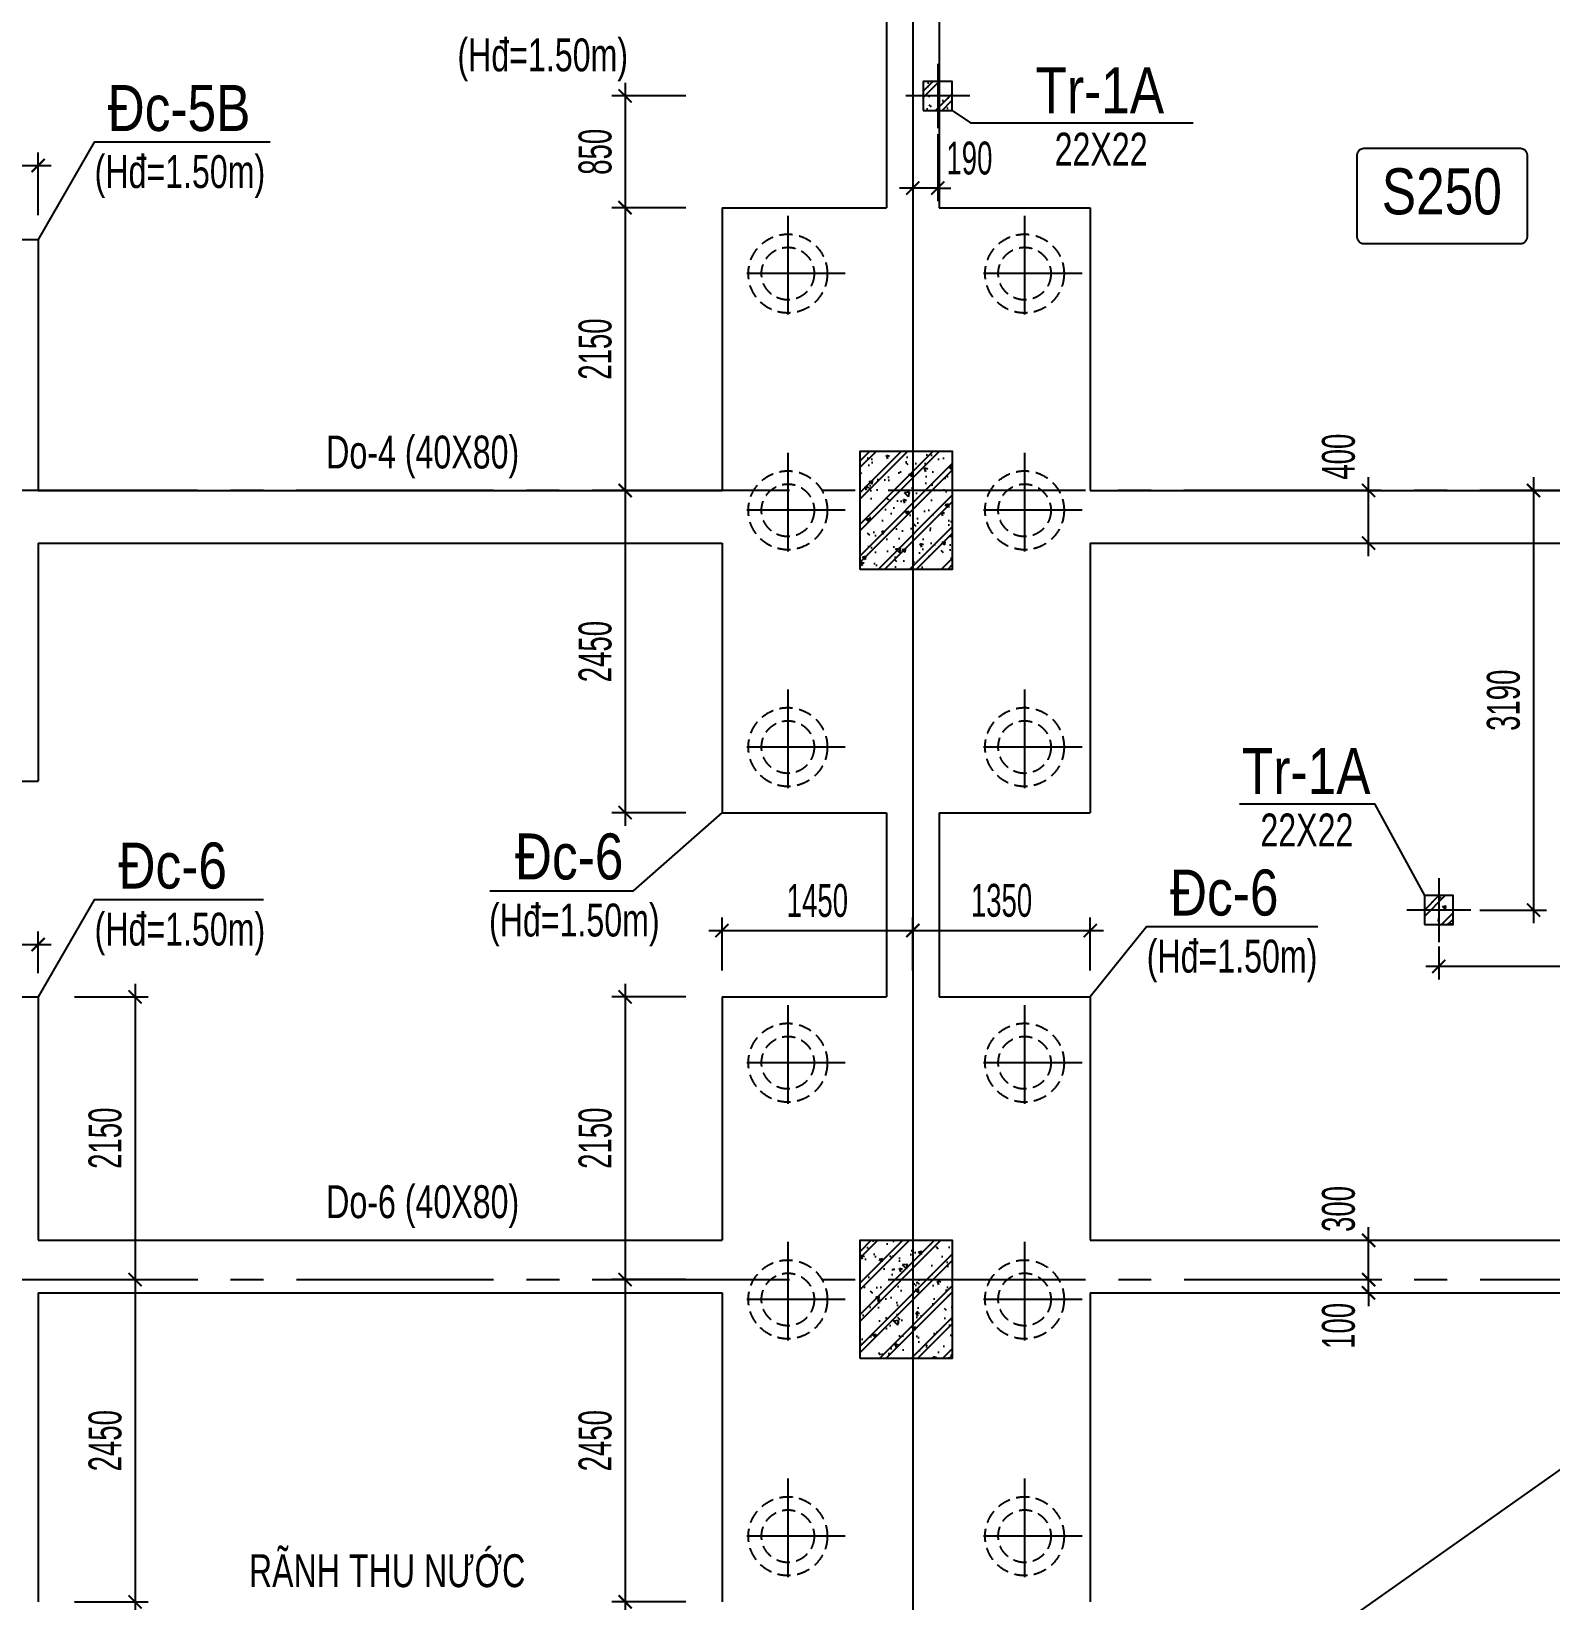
# Model space of a CAD drawing. Header units: millimetres. Extents: x 71 to 1853844, y -54216 to 5184.
# Drawn here: x 1811373 to 1822924, y -17602 to -5670 of the extents above; entities that cross this region are included whole.
import ezdxf
from ezdxf.enums import TextEntityAlignment as Align

# ---------------------------------------------------------------- set-up
doc = ezdxf.new("R2010")
doc.units = ezdxf.units.MM
doc.header["$LTSCALE"] = 1000
doc.header["$MEASUREMENT"] = 0
doc.header["$PDMODE"] = 3
doc.linetypes.add('CENTER2', pattern=[1.125, 0.75, -0.125, 0.125, -0.125])
doc.linetypes.add('HIDDEN', pattern=[0.375, 0.25, -0.125])
doc.layers.get('0').update_dxf_attribs({"linetype": 'CONTINUOUS'})
doc.layers.get('Defpoints').update_dxf_attribs({"linetype": 'CONTINUOUS'})
for name, color, linetype in [('CDC.01.AXIS', 160, 'CENTER2'), ('CDC.02.DIM', 1, 'CONTINUOUS'), ('CDC.03.BORDER', 3, 'CONTINUOUS'), ('CDC.04.HIDDEN', 8, 'HIDDEN'), ('CDC.06.TEXT', 2, 'CONTINUOUS'), ('CDC.09.COLUMN', 4, 'CONTINUOUS'), ('CDC.10.HATCH', 9, 'CONTINUOUS'), ('CDC.11.NOTE', 8, 'CONTINUOUS')]:
    doc.layers.add(name, color=color, linetype=linetype)
doc.layers.add('KCS_CHI', color=1, linetype='CONTINUOUS', lineweight=15)
doc.layers.add('KCS_Plotter', color=11, linetype='CONTINUOUS', plot=False)
doc.styles.add('ARIAL', font='arial.ttf', dxfattribs={"width": 0.6})
doc.dimstyles.new('100', dxfattribs={"dimscale": 100, "dimtxt": 2.5, "dimasz": 1, "dimexe": 1, "dimexo": 0, "dimgap": 1, "dimtad": 1, "dimdec": 0, "dimdsep": 46, "dimtxsty": 'ARIAL', "dimblk": 'ARCHTICK', "dimcen": 1, "dimdle": 1, "dimclrd": 1, "dimclre": 1, "dimclrt": 2, "dimadec": 0, "dimazin": 0, "dimtfac": 0.00072, "dimtdec": 0, "dimtix": 1, "dimtmove": 2, "dimatfit": 3, "dimldrblk": 'ARCHTICK', "dimfxl": 1, "dimtolj": 1, "dimarcsym": 0})
pattern_1 = [(140, (1206.07, 2432.2), (25.100854, 286.904073), [30, -330]), (85, (1206.07, 2432.2), (-300.876853, -55.500533), [24, -264]), (190.4514, (1208.16, 2456.1), (-275.775817, 231.403753), [25.496076, -280.456845]), (136.1842, (1126.07, 2432.2), (66.207606, 426.89642), [45, -495]), (186.6356, (1131.6, 2467.78), (-389.64715, 373.86508), [38.24412, -420.6852]), (81.1842, (1126.07, 2432.2), (-389.64744, 373.86478), [36, -396]), (111, (1146.07, 2472.2), (161.047556, 238.76282), [30, -330]), (316, (1146.07, 2472.2), (146.215924, 268.75285), [24, -264]), (161.4514, (1159.5, 2492.1), (-129.0122, 336.08905), [25.496076, -280.456845]), (157.5, (1206.07, 2432.2), (-117.749785, -62.3664733), [0, -260.8, 0, -268, 0, -265]), (94.5, (1206.07, 2432.2), (-152.041275, 113.34037), [0, -152.8, 0, -254.8, 0, -101]), (57.5, (1206.07, 2343), (9.021949, 213.5289745), [0, -100, 0, -312, 0, -414]), (47.5, (1206.07, 2303), (-40.041993, 233.274468), [0, -130, 0, -207.2, 0, -294]), (45, (1206.07, 2432.2), (-120.208153, 120.208153), []), (45, (1157.07, 2432.2), (-120.208153, 120.208153), [])]

# ---------------------------------------------------------------- blocks, each defined once
blk = doc.blocks.new('D600')
at = {"layer": 'CDC.01.AXIS'}
for p, q in [((2659919, 63050), (2659919, 62175)), ((2660356, 62612), (2659482, 62612))]:
    blk.add_line(p, q, dxfattribs=at)
at = {"layer": 'CDC.04.HIDDEN', "ltscale": 0.4}
for radius in [300, 200]:
    blk.add_circle((2659919, 62612), radius, dxfattribs=at)
blk = doc.blocks.new('_ARCHTICK')
at = {"color": 0, "linetype": 'ByBlock', "const_width": 0.15}
blk.add_lwpolyline([(-0.5, -0.5), (0.5, 0.5)], dxfattribs=at)
blk = doc.blocks.new('*D102')
at = {"layer": 'CDC.02.DIM', "color": 1, "lineweight": -2, "transparency": 16777216}
for p, q in [((1810074, -7068), (1810074, -6590)), ((1811424, -7068), (1811424, -6590)), ((1809974, -6690), (1811524, -6690))]:
    blk.add_line(p, q, dxfattribs=at)
at = {"layer": 'Defpoints', "color": 0, "transparency": 16777216}
for p in [(1811424, -6690), (1810074, -7068), (1811424, -7068)]:
    blk.add_point(p, dxfattribs=at)
at = {"layer": 'CDC.02.DIM', "color": 1, "lineweight": -2, "transparency": 16777216, "xscale": 100, "yscale": 100, "zscale": 100, "rotation": 180}
blk.add_blockref('_ARCHTICK', (1810074, -6690), dxfattribs=at)
at = {"layer": 'CDC.02.DIM', "color": 1, "lineweight": -2, "transparency": 16777216, "xscale": 100, "yscale": 100, "zscale": 100}
blk.add_blockref('_ARCHTICK', (1811424, -6690), dxfattribs=at)
at = {"layer": 'CDC.02.DIM', "color": 2, "transparency": 16777216, "insert": (1810749, -6462), "char_height": 250, "attachment_point": 5, "style": 'ARIAL'}
blk.add_mtext('\\A1;1350', dxfattribs=at)
blk = doc.blocks.new('*D106')
at = {"layer": 'CDC.02.DIM', "color": 1, "lineweight": -2, "transparency": 16777216}
for p, q in [((1810074, -12832), (1810074, -12513)), ((1811424, -12832), (1811424, -12513)), ((1809974, -12613), (1811524, -12613))]:
    blk.add_line(p, q, dxfattribs=at)
at = {"layer": 'Defpoints', "color": 0, "transparency": 16777216}
for p in [(1811424, -12613), (1810074, -12832), (1811424, -12832)]:
    blk.add_point(p, dxfattribs=at)
at = {"layer": 'CDC.02.DIM', "color": 1, "lineweight": -2, "transparency": 16777216, "xscale": 100, "yscale": 100, "zscale": 100, "rotation": 180}
blk.add_blockref('_ARCHTICK', (1810074, -12613), dxfattribs=at)
at = {"layer": 'CDC.02.DIM', "color": 1, "lineweight": -2, "transparency": 16777216, "xscale": 100, "yscale": 100, "zscale": 100}
blk.add_blockref('_ARCHTICK', (1811424, -12613), dxfattribs=at)
at = {"layer": 'CDC.02.DIM', "color": 2, "transparency": 16777216, "insert": (1810749, -12386), "char_height": 250, "attachment_point": 5, "style": 'ARIAL'}
blk.add_mtext('\\A1;1350', dxfattribs=at)
blk = doc.blocks.new('*D107')
at = {"layer": 'CDC.02.DIM', "color": 1, "lineweight": -2, "transparency": 16777216}
for p, q in [((1816624, -12811), (1816624, -12407)), ((1818074, -12811), (1818074, -12407)), ((1816524, -12507), (1818174, -12507))]:
    blk.add_line(p, q, dxfattribs=at)
at = {"layer": 'Defpoints', "color": 0, "transparency": 16777216}
for p in [(1818074, -12507), (1816624, -12811), (1818074, -12811)]:
    blk.add_point(p, dxfattribs=at)
at = {"layer": 'CDC.02.DIM', "color": 1, "lineweight": -2, "transparency": 16777216, "xscale": 100, "yscale": 100, "zscale": 100, "rotation": 180}
blk.add_blockref('_ARCHTICK', (1816624, -12507), dxfattribs=at)
at = {"layer": 'CDC.02.DIM', "color": 1, "lineweight": -2, "transparency": 16777216, "xscale": 100, "yscale": 100, "zscale": 100}
blk.add_blockref('_ARCHTICK', (1818074, -12507), dxfattribs=at)
at = {"layer": 'CDC.02.DIM', "color": 2, "transparency": 16777216, "insert": (1817349, -12280), "char_height": 250, "attachment_point": 5, "style": 'ARIAL'}
blk.add_mtext('\\A1;1450', dxfattribs=at)
blk = doc.blocks.new('*D108')
at = {"layer": 'CDC.02.DIM', "color": 1, "lineweight": -2, "transparency": 16777216}
for p, q in [((1818074, -12811), (1818074, -12407)), ((1819424, -12811), (1819424, -12407)), ((1817974, -12507), (1819524, -12507))]:
    blk.add_line(p, q, dxfattribs=at)
at = {"layer": 'Defpoints', "color": 0, "transparency": 16777216}
for p in [(1819424, -12507), (1818074, -12811), (1819424, -12811)]:
    blk.add_point(p, dxfattribs=at)
at = {"layer": 'CDC.02.DIM', "color": 1, "lineweight": -2, "transparency": 16777216, "xscale": 100, "yscale": 100, "zscale": 100, "rotation": 180}
blk.add_blockref('_ARCHTICK', (1818074, -12507), dxfattribs=at)
at = {"layer": 'CDC.02.DIM', "color": 1, "lineweight": -2, "transparency": 16777216, "xscale": 100, "yscale": 100, "zscale": 100}
blk.add_blockref('_ARCHTICK', (1819424, -12507), dxfattribs=at)
at = {"layer": 'CDC.02.DIM', "color": 2, "transparency": 16777216, "insert": (1818749, -12279), "char_height": 250, "attachment_point": 5, "style": 'ARIAL'}
blk.add_mtext('\\A1;1350', dxfattribs=at)
blk = doc.blocks.new('*D109')
at = {"layer": 'CDC.02.DIM', "color": 1, "lineweight": -2, "transparency": 16777216}
for p, q in [((1815887, -12911), (1815887, -15261)), ((1816348, -13011), (1815787, -13011)), ((1816348, -15161), (1815787, -15161))]:
    blk.add_line(p, q, dxfattribs=at)
at = {"layer": 'Defpoints', "color": 0, "transparency": 16777216}
for p in [(1816348, -13011), (1815887, -15161), (1816348, -15161)]:
    blk.add_point(p, dxfattribs=at)
at = {"layer": 'CDC.02.DIM', "color": 1, "lineweight": -2, "transparency": 16777216, "xscale": 100, "yscale": 100, "zscale": 100}
for p, rotation in [((1815887, -13011), 90), ((1815887, -15161), 270)]:
    blk.add_blockref('_ARCHTICK', p, dxfattribs=dict(at, rotation=rotation))
at = {"layer": 'CDC.02.DIM', "color": 2, "transparency": 16777216, "insert": (1815660, -14086), "char_height": 250, "attachment_point": 5, "rotation": 90, "style": 'ARIAL'}
blk.add_mtext('\\A1;2150', dxfattribs=at)
blk = doc.blocks.new('*D110')
at = {"layer": 'CDC.02.DIM', "color": 1, "lineweight": -2, "transparency": 16777216}
for p, q in [((1815887, -15061), (1815887, -17711)), ((1816348, -15161), (1815787, -15161)), ((1816348, -17611), (1815787, -17611))]:
    blk.add_line(p, q, dxfattribs=at)
at = {"layer": 'Defpoints', "color": 0, "transparency": 16777216}
for p in [(1816348, -15161), (1815887, -17611), (1816348, -17611)]:
    blk.add_point(p, dxfattribs=at)
at = {"layer": 'CDC.02.DIM', "color": 1, "lineweight": -2, "transparency": 16777216, "xscale": 100, "yscale": 100, "zscale": 100}
for p, rotation in [((1815887, -15161), 90), ((1815887, -17611), 270)]:
    blk.add_blockref('_ARCHTICK', p, dxfattribs=dict(at, rotation=rotation))
at = {"layer": 'CDC.02.DIM', "color": 2, "transparency": 16777216, "insert": (1815660, -16386), "char_height": 250, "attachment_point": 5, "rotation": 90, "style": 'ARIAL'}
blk.add_mtext('\\A1;2450', dxfattribs=at)
blk = doc.blocks.new('*D111')
at = {"layer": 'CDC.02.DIM', "color": 1, "lineweight": -2, "transparency": 16777216}
for p, q in [((1815887, -6911), (1815887, -9261)), ((1816348, -7011), (1815787, -7011)), ((1816348, -9161), (1815787, -9161))]:
    blk.add_line(p, q, dxfattribs=at)
at = {"layer": 'Defpoints', "color": 0, "transparency": 16777216}
for p in [(1816348, -7011), (1815887, -9161), (1816348, -9161)]:
    blk.add_point(p, dxfattribs=at)
at = {"layer": 'CDC.02.DIM', "color": 1, "lineweight": -2, "transparency": 16777216, "xscale": 100, "yscale": 100, "zscale": 100}
for p, rotation in [((1815887, -7011), 90), ((1815887, -9161), 270)]:
    blk.add_blockref('_ARCHTICK', p, dxfattribs=dict(at, rotation=rotation))
at = {"layer": 'CDC.02.DIM', "color": 2, "transparency": 16777216, "insert": (1815660, -8086), "char_height": 250, "attachment_point": 5, "rotation": 90, "style": 'ARIAL'}
blk.add_mtext('\\A1;2150', dxfattribs=at)
blk = doc.blocks.new('*D112')
at = {"layer": 'CDC.02.DIM', "color": 1, "lineweight": -2, "transparency": 16777216}
for p, q in [((1815887, -9061), (1815887, -11711)), ((1816348, -9161), (1815787, -9161)), ((1816348, -11611), (1815787, -11611))]:
    blk.add_line(p, q, dxfattribs=at)
at = {"layer": 'Defpoints', "color": 0, "transparency": 16777216}
for p in [(1816348, -9161), (1815887, -11611), (1816348, -11611)]:
    blk.add_point(p, dxfattribs=at)
at = {"layer": 'CDC.02.DIM', "color": 1, "lineweight": -2, "transparency": 16777216, "xscale": 100, "yscale": 100, "zscale": 100}
for p, rotation in [((1815887, -9161), 90), ((1815887, -11611), 270)]:
    blk.add_blockref('_ARCHTICK', p, dxfattribs=dict(at, rotation=rotation))
at = {"layer": 'CDC.02.DIM', "color": 2, "transparency": 16777216, "insert": (1815660, -10386), "char_height": 250, "attachment_point": 5, "rotation": 90, "style": 'ARIAL'}
blk.add_mtext('\\A1;2450', dxfattribs=at)
blk = doc.blocks.new('*D193')
at = {"layer": 'CDC.02.DIM', "color": 1, "lineweight": -2, "transparency": 16777216}
for p, q in [((1812161, -12911), (1812161, -15261)), ((1811700, -13011), (1812261, -13011)), ((1811700, -15161), (1812261, -15161))]:
    blk.add_line(p, q, dxfattribs=at)
at = {"layer": 'Defpoints', "color": 0, "transparency": 16777216}
for p in [(1811700, -13011), (1811700, -15161), (1812161, -15161)]:
    blk.add_point(p, dxfattribs=at)
at = {"layer": 'CDC.02.DIM', "color": 1, "lineweight": -2, "transparency": 16777216, "xscale": 100, "yscale": 100, "zscale": 100}
for p, rotation in [((1812161, -13011), 90), ((1812161, -15161), 270)]:
    blk.add_blockref('_ARCHTICK', p, dxfattribs=dict(at, rotation=rotation))
at = {"layer": 'CDC.02.DIM', "color": 2, "transparency": 16777216, "insert": (1811934, -14086), "char_height": 250, "attachment_point": 5, "rotation": 90, "style": 'ARIAL'}
blk.add_mtext('\\A1;2150', dxfattribs=at)
blk = doc.blocks.new('*D194')
at = {"layer": 'CDC.02.DIM', "color": 1, "lineweight": -2, "transparency": 16777216}
for p, q in [((1812161, -15061), (1812161, -17711)), ((1811700, -15161), (1812261, -15161)), ((1811700, -17611), (1812261, -17611))]:
    blk.add_line(p, q, dxfattribs=at)
at = {"layer": 'Defpoints', "color": 0, "transparency": 16777216}
for p in [(1811700, -15161), (1811700, -17611), (1812161, -17611)]:
    blk.add_point(p, dxfattribs=at)
at = {"layer": 'CDC.02.DIM', "color": 1, "lineweight": -2, "transparency": 16777216, "xscale": 100, "yscale": 100, "zscale": 100}
for p, rotation in [((1812161, -15161), 90), ((1812161, -17611), 270)]:
    blk.add_blockref('_ARCHTICK', p, dxfattribs=dict(at, rotation=rotation))
at = {"layer": 'CDC.02.DIM', "color": 2, "transparency": 16777216, "insert": (1811934, -16386), "char_height": 250, "attachment_point": 5, "rotation": 90, "style": 'ARIAL'}
blk.add_mtext('\\A1;2450', dxfattribs=at)
blk = doc.blocks.new('*D355')
at = {"layer": 'CDC.02.DIM', "color": 1, "lineweight": -2, "transparency": 16777216}
for p, q in [((1822074, -12629), (1822074, -12880)), ((1824724, -12629), (1824724, -12880)), ((1824824, -12780), (1821974, -12780))]:
    blk.add_line(p, q, dxfattribs=at)
at = {"layer": 'Defpoints', "color": 0, "transparency": 16777216}
for p in [(1822074, -12629), (1824724, -12629), (1822074, -12780)]:
    blk.add_point(p, dxfattribs=at)
at = {"layer": 'CDC.02.DIM', "color": 1, "lineweight": -2, "transparency": 16777216, "xscale": 100, "yscale": 100, "zscale": 100, "rotation": 180}
blk.add_blockref('_ARCHTICK', (1822074, -12780), dxfattribs=at)
at = {"layer": 'CDC.02.DIM', "color": 1, "lineweight": -2, "transparency": 16777216, "xscale": 100, "yscale": 100, "zscale": 100}
blk.add_blockref('_ARCHTICK', (1824724, -12780), dxfattribs=at)
at = {"layer": 'CDC.02.DIM', "color": 2, "transparency": 16777216, "insert": (1823399, -12552), "char_height": 250, "attachment_point": 5, "style": 'ARIAL'}
blk.add_mtext('\\A1;2650', dxfattribs=at)
blk = doc.blocks.new('*D357')
at = {"layer": 'CDC.02.DIM', "color": 1, "lineweight": -2, "transparency": 16777216}
for p, q in [((1815887, -6061), (1815887, -7111)), ((1816348, -6161), (1815787, -6161)), ((1816348, -7011), (1815787, -7011))]:
    blk.add_line(p, q, dxfattribs=at)
at = {"layer": 'Defpoints', "color": 0, "transparency": 16777216}
for p in [(1816348, -6161), (1815887, -7011), (1816348, -7011)]:
    blk.add_point(p, dxfattribs=at)
at = {"layer": 'CDC.02.DIM', "color": 1, "lineweight": -2, "transparency": 16777216, "xscale": 100, "yscale": 100, "zscale": 100}
for p, rotation in [((1815887, -6161), 90), ((1815887, -7011), 270)]:
    blk.add_blockref('_ARCHTICK', p, dxfattribs=dict(at, rotation=rotation))
at = {"layer": 'CDC.02.DIM', "color": 2, "transparency": 16777216, "insert": (1815660, -6586), "char_height": 250, "attachment_point": 5, "rotation": 90, "style": 'ARIAL'}
blk.add_mtext('\\A1;850', dxfattribs=at)
blk = doc.blocks.new('*D358')
at = {"layer": 'CDC.02.DIM', "color": 1, "lineweight": -2, "transparency": 16777216}
for p, q in [((1818074, -6452), (1818074, -6962)), ((1818264, -6452), (1818264, -6962)), ((1818074, -6862), (1817974, -6862)), ((1818264, -6862), (1818074, -6862)), ((1818264, -6862), (1818364, -6862))]:
    blk.add_line(p, q, dxfattribs=at)
at = {"layer": 'Defpoints', "color": 0, "transparency": 16777216}
for p in [(1818074, -6452), (1818264, -6452), (1818074, -6862)]:
    blk.add_point(p, dxfattribs=at)
at = {"layer": 'CDC.02.DIM', "color": 1, "lineweight": -2, "transparency": 16777216, "xscale": 100, "yscale": 100, "zscale": 100}
blk.add_blockref('_ARCHTICK', (1818074, -6862), dxfattribs=at)
at = {"layer": 'CDC.02.DIM', "color": 1, "lineweight": -2, "transparency": 16777216, "xscale": 100, "yscale": 100, "zscale": 100, "rotation": 180}
blk.add_blockref('_ARCHTICK', (1818264, -6862), dxfattribs=at)
at = {"layer": 'CDC.02.DIM', "color": 2, "transparency": 16777216, "insert": (1818505, -6635), "char_height": 250, "attachment_point": 5, "style": 'ARIAL'}
blk.add_mtext('\\A1;190', dxfattribs=at)
blk = doc.blocks.new('*D359')
at = {"layer": 'CDC.02.DIM', "color": 1, "lineweight": -2, "transparency": 16777216}
for p, q in [((1822794, -9061), (1822794, -12451)), ((1822387, -9161), (1822894, -9161)), ((1822387, -12351), (1822894, -12351))]:
    blk.add_line(p, q, dxfattribs=at)
at = {"layer": 'Defpoints', "color": 0, "transparency": 16777216}
for p in [(1822387, -9161), (1822387, -12351), (1822794, -12351)]:
    blk.add_point(p, dxfattribs=at)
at = {"layer": 'CDC.02.DIM', "color": 1, "lineweight": -2, "transparency": 16777216, "xscale": 100, "yscale": 100, "zscale": 100}
for p, rotation in [((1822794, -9161), 90), ((1822794, -12351), 270)]:
    blk.add_blockref('_ARCHTICK', p, dxfattribs=dict(at, rotation=rotation))
at = {"layer": 'CDC.02.DIM', "color": 2, "transparency": 16777216, "insert": (1822566, -10756), "char_height": 250, "attachment_point": 5, "rotation": 90, "style": 'ARIAL'}
blk.add_mtext('\\A1;3190', dxfattribs=at)
blk = doc.blocks.new('*D424')
at = {"layer": 'Defpoints', "color": 0, "transparency": 16777216}
for p in [(1821054, -9161), (1821540, -9161), (1821050, -9561)]:
    blk.add_point(p, dxfattribs=at)
at = {"layer": 'KCS_CHI', "color": 1, "lineweight": -2, "transparency": 16777216}
for p, q in [((1821540, -9661), (1821540, -9061)), ((1821054, -9161), (1821640, -9161)), ((1821050, -9561), (1821640, -9561))]:
    blk.add_line(p, q, dxfattribs=at)
at = {"layer": 'KCS_CHI', "color": 1, "lineweight": -2, "transparency": 16777216, "xscale": 100, "yscale": 100, "zscale": 100}
for p, rotation in [((1821540, -9161), 90), ((1821540, -9561), 270)]:
    blk.add_blockref('_ARCHTICK', p, dxfattribs=dict(at, rotation=rotation))
at = {"layer": 'KCS_CHI', "color": 2, "transparency": 16777216, "insert": (1821312, -8904), "char_height": 250, "attachment_point": 5, "rotation": 90, "style": 'ARIAL'}
blk.add_mtext('\\A1;400', dxfattribs=at)
blk = doc.blocks.new('*D425')
at = {"layer": 'Defpoints', "color": 0, "transparency": 16777216}
for p in [(1821050, -15161), (1821050, -15262), (1821540, -15161)]:
    blk.add_point(p, dxfattribs=at)
at = {"layer": 'KCS_CHI', "color": 1, "lineweight": -2, "transparency": 16777216}
for p, q in [((1821540, -15161), (1821540, -15061)), ((1821050, -15161), (1821640, -15161)), ((1821050, -15262), (1821640, -15262)), ((1821540, -15262), (1821540, -15161)), ((1821540, -15262), (1821540, -15362))]:
    blk.add_line(p, q, dxfattribs=at)
at = {"layer": 'KCS_CHI', "color": 1, "lineweight": -2, "transparency": 16777216, "xscale": 100, "yscale": 100, "zscale": 100}
for p, rotation in [((1821540, -15161), 270), ((1821540, -15262), 90)]:
    blk.add_blockref('_ARCHTICK', p, dxfattribs=dict(at, rotation=rotation))
at = {"layer": 'KCS_CHI', "color": 2, "transparency": 16777216, "insert": (1821312, -15513), "char_height": 250, "attachment_point": 5, "rotation": 90, "style": 'ARIAL'}
blk.add_mtext('\\A1;100', dxfattribs=at)
blk = doc.blocks.new('*D426')
at = {"layer": 'Defpoints', "color": 0, "transparency": 16777216}
for p in [(1821054, -14862), (1821540, -14862), (1821050, -15161)]:
    blk.add_point(p, dxfattribs=at)
at = {"layer": 'KCS_CHI', "color": 1, "lineweight": -2, "transparency": 16777216}
for p, q in [((1821540, -15261), (1821540, -14762)), ((1821054, -14862), (1821640, -14862)), ((1821050, -15161), (1821640, -15161))]:
    blk.add_line(p, q, dxfattribs=at)
at = {"layer": 'KCS_CHI', "color": 1, "lineweight": -2, "transparency": 16777216, "xscale": 100, "yscale": 100, "zscale": 100}
for p, rotation in [((1821540, -14862), 90), ((1821540, -15161), 270)]:
    blk.add_blockref('_ARCHTICK', p, dxfattribs=dict(at, rotation=rotation))
at = {"layer": 'KCS_CHI', "color": 2, "transparency": 16777216, "insert": (1821312, -14624), "char_height": 250, "attachment_point": 5, "rotation": 90, "style": 'ARIAL'}
blk.add_mtext('\\A1;300', dxfattribs=at)

msp = doc.modelspace()

# ---------------------------------------------------------------- hatches: boundary and pattern name
at = {"layer": 'CDC.10.HATCH'}
h = msp.add_hatch(dxfattribs=at)
h.set_pattern_fill('1BETONG2-BOP', color=256, scale=40, angle=90, style=0, pattern_type=2)
h.set_pattern_definition([(140, (-6414.54, 2432.2), (25.100854, 286.904073), [30, -330]), (85, (-6414.54, 2432.2), (-300.876853, -55.500533), [24, -264]), (190.4514, (-6412.45, 2456.1), (-275.775817, 231.403753), [25.496076, -280.456845]), (136.1842, (-6494.54, 2432.2), (66.207606, 426.89642), [45, -495]), (186.6356, (-6489, 2467.78), (-389.64715, 373.86508), [38.24412, -420.6852]), (81.1842, (-6494.54, 2432.2), (-389.64744, 373.86478), [36, -396]), (111, (-6474.54, 2472.2), (161.047556, 238.76282), [30, -330]), (316, (-6474.54, 2472.2), (146.215924, 268.75285), [24, -264]), (161.4514, (-6461.12, 2492.1), (-129.0122, 336.08905), [25.496076, -280.456845]), (157.5, (-6414.54, 2432.2), (-117.749785, -62.3664733), [0, -260.8, 0, -268, 0, -265]), (94.5, (-6414.54, 2432.2), (-152.041275, 113.34037), [0, -152.8, 0, -254.8, 0, -101]), (57.5, (-6414.54, 2343), (9.021949, 213.5289745), [0, -100, 0, -312, 0, -414]), (47.5, (-6414.54, 2303), (-40.041993, 233.274468), [0, -130, 0, -207.2, 0, -294]), (45, (-6414.54, 2432.2), (-120.208153, 120.208153), []), (45, (-6463.54, 2432.2), (-120.208153, 120.208153), [])])
h.paths.add_polyline_path([(1818374.3, -6051.5), (1818154.3, -6051.5), (1818154.3, -6271.5), (1818374.3, -6271.5)])
h = msp.add_hatch(dxfattribs=at)
h.set_pattern_fill('1BETONG2-BOP', color=256, scale=40, angle=90, style=0, pattern_type=2)
h.set_pattern_definition(pattern_1)
h.paths.add_polyline_path([(1817674.3, -8861.5), (1817674.3, -9761.5), (1818374.3, -9761.5), (1818374.3, -8861.5)])
h = msp.add_hatch(dxfattribs=at)
h.set_pattern_fill('1BETONG2-BOP', color=256, scale=40, angle=90, style=0, pattern_type=2)
h.set_pattern_definition(pattern_1)
h.paths.add_polyline_path([(1817674.3, -8861.5), (1817674.3, -9761.5), (1818374.3, -9761.5), (1818374.3, -8861.5)])
h = msp.add_hatch(dxfattribs=at)
h.set_pattern_fill('1BETONG2-BOP', color=256, scale=40, angle=90, style=0, pattern_type=2)
h.set_pattern_definition([(140, (-5994.13, 2432.2), (25.100854, 286.904073), [30, -330]), (85, (-5994.13, 2432.2), (-300.876853, -55.500533), [24, -264]), (190.4514, (-5992.04, 2456.1), (-275.775817, 231.403753), [25.496076, -280.456845]), (136.1842, (-6074.13, 2432.2), (66.207606, 426.89642), [45, -495]), (186.6356, (-6068.6, 2467.78), (-389.64715, 373.86508), [38.24412, -420.6852]), (81.1842, (-6074.13, 2432.2), (-389.64744, 373.86478), [36, -396]), (111, (-6054.13, 2472.2), (161.047556, 238.76282), [30, -330]), (316, (-6054.13, 2472.2), (146.215924, 268.75285), [24, -264]), (161.4514, (-6040.71, 2492.1), (-129.0122, 336.08905), [25.496076, -280.456845]), (157.5, (-5994.13, 2432.2), (-117.749785, -62.3664733), [0, -260.8, 0, -268, 0, -265]), (94.5, (-5994.13, 2432.2), (-152.041275, 113.34037), [0, -152.8, 0, -254.8, 0, -101]), (57.5, (-5994.13, 2343), (9.021949, 213.5289745), [0, -100, 0, -312, 0, -414]), (47.5, (-5994.13, 2303), (-40.041993, 233.274468), [0, -130, 0, -207.2, 0, -294]), (45, (-5994.13, 2432.2), (-120.208153, 120.208153), []), (45, (-6043.13, 2432.2), (-120.208153, 120.208153), [])])
h.paths.add_polyline_path([(1822184.3, -12241.5), (1821964.3, -12241.5), (1821964.3, -12461.5), (1822184.3, -12461.5)])
h = msp.add_hatch(dxfattribs=at)
h.set_pattern_fill('1BETONG2-BOP', color=256, scale=40, angle=90, style=0, pattern_type=2)
h.set_pattern_definition(pattern_1)
h.paths.add_polyline_path([(1817674.3, -15761.5), (1818374.3, -15761.5), (1818374.3, -14861.5), (1817674.3, -14861.5)])
h = msp.add_hatch(dxfattribs=at)
h.set_pattern_fill('1BETONG2-BOP', color=256, scale=40, angle=90, style=0, pattern_type=2)
h.set_pattern_definition(pattern_1)
h.paths.add_polyline_path([(1817674.3, -15761.5), (1818374.3, -15761.5), (1818374.3, -14861.5), (1817674.3, -14861.5)])

# ---------------------------------------------------------------- linework, layer by layer
at = {"layer": 'CDC.01.AXIS', "ltscale": 2}
for p, q in [((1818074.3, 576.9), (1818074.3, -35145.9)), ((1818074.3, -578.6), (1818074.3, -35145.9)), ((1818264.3, -5917.9), (1818264.3, -6405.1)), ((1818507.9, -6161.5), (1818020.6, -6161.5)), ((1835136.5, -9161.5), (1776902.9, -9161.5)), ((1835136.5, -9161.5), (1803103.6, -9161.5)), ((1822074.3, -12107.9), (1822074.3, -12595.1)), ((1822317.9, -12351.5), (1821830.6, -12351.5)), ((1835137.4, -15161.5), (1776689.8, -15161.5)), ((1835137.4, -15161.5), (1776689.8, -15161.5))]:
    msp.add_line(p, q, dxfattribs=at)
at = {"layer": 'CDC.03.BORDER'}
for p, q in [((1817874.3, -4611.5), (1817874.3, -7011.5)), ((1818274.3, -4611.5), (1818274.3, -7011.5)), ((1816624.3, -7011.5), (1817874.3, -7011.5)), ((1816624.3, -7011.5), (1816624.3, -9161.5)), ((1818274.3, -7011.5), (1819424.3, -7011.5)), ((1819424.3, -7011.5), (1819424.3, -9161.5)), ((1810274.3, -7251.6), (1811424.3, -7251.6)), ((1811424.3, -7251.6), (1811424.3, -9161.5)), ((1811424.3, -9161.5), (1816624.3, -9161.5)), ((1819424.3, -9161.5), (1824724.3, -9161.5)), ((1811424.3, -9561.5), (1816624.3, -9561.5)), ((1811424.3, -9561.5), (1811424.3, -11371.3)), ((1816624.3, -9561.5), (1816624.3, -11611.5)), ((1819424.3, -9561.5), (1824724.3, -9561.5)), ((1819424.3, -9561.5), (1819424.3, -11611.5)), ((1810274.3, -11371.3), (1811424.3, -11371.3)), ((1816624.3, -11611.5), (1817874.3, -11611.5)), ((1817874.3, -11611.5), (1817874.3, -13011.5)), ((1818274.3, -11611.5), (1818274.3, -13011.5)), ((1818274.3, -11611.5), (1819424.3, -11611.5)), ((1810274.3, -13011.5), (1811424.3, -13011.5)), ((1811424.3, -13011.5), (1811424.3, -14861.5)), ((1816624.3, -13011.5), (1817874.3, -13011.5)), ((1816624.3, -13011.5), (1816624.3, -14861.5)), ((1818274.3, -13011.5), (1819424.3, -13011.5)), ((1819424.3, -13011.5), (1819424.3, -14861.5)), ((1811424.3, -14861.5), (1816624.3, -14861.5)), ((1819424.3, -14861.5), (1824724.3, -14861.5)), ((1811424.3, -15261.5), (1816624.3, -15261.5)), ((1811424.3, -15261.5), (1811424.3, -17611.5)), ((1816624.3, -15261.5), (1816624.3, -17611.5)), ((1819424.3, -15261.5), (1824724.3, -15261.5)), ((1819424.3, -15261.5), (1819424.3, -17611.5))]:
    msp.add_line(p, q, dxfattribs=at)
at = {"layer": 'CDC.09.COLUMN', "ltscale": 2000}
for points in [[(1818154.3, -6271.5), (1818374.3, -6271.5), (1818374.3, -6051.5), (1818154.3, -6051.5)], [(1817674.3, -9761.5), (1817674.3, -8861.5), (1818374.3, -8861.5), (1818374.3, -9761.5)], [(1817674.3, -9761.5), (1817674.3, -8861.5), (1818374.3, -8861.5), (1818374.3, -9761.5)], [(1817674.3, -9761.5), (1817674.3, -8861.5), (1818374.3, -8861.5), (1818374.3, -9761.5)], [(1817674.3, -9761.5), (1817674.3, -8861.5), (1818374.3, -8861.5), (1818374.3, -9761.5)], [(1821964.3, -12461.5), (1822184.3, -12461.5), (1822184.3, -12241.5), (1821964.3, -12241.5)], [(1817674.3, -15761.5), (1817674.3, -14861.5), (1818374.3, -14861.5), (1818374.3, -15761.5)], [(1817674.3, -15761.5), (1817674.3, -14861.5), (1818374.3, -14861.5), (1818374.3, -15761.5)], [(1817674.3, -15761.5), (1817674.3, -14861.5), (1818374.3, -14861.5), (1818374.3, -15761.5)], [(1817674.3, -15761.5), (1817674.3, -14861.5), (1818374.3, -14861.5), (1818374.3, -15761.5)]]:
    msp.add_lwpolyline(points, close=True, dxfattribs=at)
at = {"layer": 'CDC.11.NOTE'}
for points in [[(1818374.3, -6271.5), (1818514.1, -6365.7), (1820206, -6365.7)], [(1813188.7, -6513), (1811850.7, -6513), (1811424.3, -7251.6)], [(1820557.4, -11542.3), (1821585.1, -11542.3), (1821964.3, -12241.5)], [(1814858.8, -12203.9), (1815951.1, -12203.9), (1816624.3, -11611.5)], [(1813137.5, -12272.8), (1811850.7, -12272.8), (1811424.3, -13011.5)], [(1821153.4, -12478), (1819850.7, -12478), (1819424.3, -13011.5)]]:
    msp.add_lwpolyline(points, dxfattribs=at)
msp.add_lwpolyline([(1821504.3, -6558.9), (1822694.9, -6558.9, -0.4142136), (1822744.9, -6608.9), (1822744.9, -7236.1, -0.4142136), (1822694.9, -7286.1), (1821504.3, -7286.1, -0.4142136), (1821454.3, -7236.1), (1821454.3, -6608.9, -0.4142136)], format="xyb", close=True, dxfattribs=at)
at = {"layer": 'KCS_Plotter'}
msp.add_line((1853843.8, 5184), (1769743.8, -54216), dxfattribs=at)

# ---------------------------------------------------------------- block references
at = {"layer": 'CDC.03.BORDER'}
for p in [(-842794.6, -70123.9), (-840994.6, -70123.9), (-842794.6, -71923.9), (-840994.6, -71923.9), (-842794.6, -73723.9), (-840994.6, -73723.9), (-842794.6, -76123.9), (-840994.6, -76123.9), (-842794.6, -77923.9), (-840994.6, -77923.9), (-842794.6, -79723.9), (-840994.6, -79723.9)]:
    msp.add_blockref('D600', p, dxfattribs=at)

# ---------------------------------------------------------------- texts
at = {"layer": 'CDC.06.TEXT', "style": 'ARIAL'}
for s, height, width, p in [('(Hđ=1.50m)', 250, 0.7, (1815260.8, -5848.9)), ('Tr-1A', 350, 0.8, (1819496.5, -6118.2)), ('Đc-5B', 350, 0.8, (1812495, -6252.9)), ('22X22', 250, 0.7, (1819506.4, -6565.7)), ('(Hđ=1.50m)', 250, 0.7, (1812501.9, -6736.2)), ('S250', 350, 0.8, (1822096.9, -6886.5)), ('Do-4 (40X80)', 250, 0.7, (1814348, -8868.6)), ('Tr-1A', 350, 0.8, (1821065.8, -11294.7)), ('22X22', 250, 0.7, (1821070.8, -11742.3)), ('Đc-6', 350, 0.8, (1815461.5, -11943.8)), ('Đc-6', 350, 0.8, (1812447, -12012.7)), ('Đc-6', 350, 0.8, (1820442.1, -12217.9)), ('(Hđ=1.50m)', 250, 0.7, (1815501, -12427.1)), ('(Hđ=1.50m)', 250, 0.7, (1812501.9, -12496.1)), ('(Hđ=1.50m)', 250, 0.7, (1820501.9, -12701.2)), ('Do-6 (40X80)', 250, 0.7, (1814348, -14568.6)), ('RÃNH THU NƯỚC', 250, 0.7, (1814077.7, -17374.3))]:
    msp.add_text(s, height=height, dxfattribs=dict(at, width=width)).set_placement(p, align=Align.MIDDLE_CENTER)

# ---------------------------------------------------------------- dimensions: what is measured, and where the dimension line sits
at = {"layer": 'CDC.02.DIM'}
for base, p1, p2, picture, middle in [((1815887.2, -7011.5), (1816348.1, -6161.5), (1816348.1, -7011.5), '*D357', (1815659.5, -6586.5)), ((1815887.2, -9161.5), (1816348.1, -7011.5), (1816348.1, -9161.5), '*D111', (1815659.5, -8086.5)), ((1815887.2, -11611.5), (1816348.1, -9161.5), (1816348.1, -11611.5), '*D112', (1815659.5, -10386.5)), ((1822793.7, -12351.5), (1822387.3, -9161.5), (1822387.3, -12351.5), '*D359', (1822566, -10756.5)), ((1812161.4, -15161.5), (1811700.4, -13011.5), (1811700.4, -15161.5), '*D193', (1811933.7, -14086.5)), ((1815887.2, -15161.5), (1816348.1, -13011.5), (1816348.1, -15161.5), '*D109', (1815659.5, -14086.5)), ((1812161.4, -17611.5), (1811700.4, -15161.5), (1811700.4, -17611.5), '*D194', (1811933.7, -16386.5)), ((1815887.2, -17611.5), (1816348.1, -15161.5), (1816348.1, -17611.5), '*D110', (1815659.5, -16386.5))]:
    dim = msp.add_linear_dim(base=base, p1=p1, p2=p2, angle=90, dimstyle='100', dxfattribs=at)
    dim.commit()
    dim.dimension.update_dxf_attribs({"geometry": picture, "text_midpoint": middle})
for base, p1, p2, picture, middle in [((1811424.3, -6689.9), (1810074.3, -7067.8), (1811424.3, -7067.8), '*D102', (1810749.3, -6462.2)), ((1818074.3, -12507.2), (1816624.3, -12810.6), (1818074.3, -12810.6), '*D107', (1817349.3, -12279.5)), ((1819424.3, -12507.2), (1818074.3, -12810.6), (1819424.3, -12810.6), '*D108', (1818749.3, -12279.4)), ((1811424.3, -12613.4), (1810074.3, -12831.7), (1811424.3, -12831.7), '*D106', (1810749.3, -12385.7)), ((1822074.3, -12779.7), (1824724.3, -12629.1), (1822074.3, -12629.1), '*D355', (1823399.3, -12552.1))]:
    dim = msp.add_linear_dim(base=base, p1=p1, p2=p2, dimstyle='100', dxfattribs=at)
    dim.commit()
    dim.dimension.update_dxf_attribs({"geometry": picture, "text_midpoint": middle})
dim = msp.add_linear_dim(base=(1818074.3, -6862.3), p1=(1818264.3, -6452), p2=(1818074.3, -6452), dimstyle='100', dxfattribs=at)
dim.commit()
dim.dimension.update_dxf_attribs({"geometry": '*D358', "text_midpoint": (1818504.8, -6634.6), "dimtype": 160})
at = {"layer": 'KCS_CHI'}
for base, p1, p2, picture, middle in [((1821539.8, -9161.5), (1821050.5, -9561.5), (1821053.9, -9161.5), '*D424', (1821312.1, -8903.6)), ((1821539.8, -14861.6), (1821050.5, -15161.5), (1821053.9, -14861.6), '*D426', (1821312.1, -14623.6)), ((1821539.8, -15161.5), (1821050.5, -15261.6), (1821050.5, -15161.5), '*D425', (1821312.2, -15513.4))]:
    dim = msp.add_linear_dim(base=base, p1=p1, p2=p2, angle=90, dimstyle='100', dxfattribs=at)
    dim.commit()
    dim.dimension.update_dxf_attribs({"geometry": picture, "text_midpoint": middle, "dimtype": 160})

doc.saveas('drawing.dxf')
